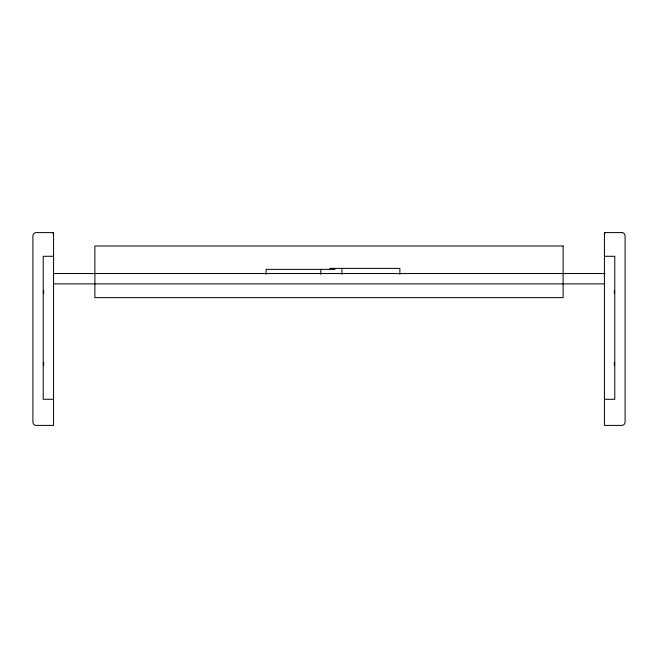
<?xml version="1.0" encoding="UTF-8"?>
<svg xmlns="http://www.w3.org/2000/svg" width="658" height="658" viewBox="0 0 658 658"><rect width="100%" height="100%" fill="white"/><g stroke="black" fill="none" stroke-linecap="round" stroke-linejoin="round"><path stroke-width="0.99" d="M53.561 256.283L43.231 256.283L43.231 399.291L53.561 399.291M604.439 256.283L614.769 256.283L614.769 399.291L604.439 399.291M329.691 268.382L399.867 268.382L399.867 274.287M335.029 269.361L266.103 269.361L266.103 274.287M53.561 273.547L605.064 273.547M53.561 283.878L604.439 283.878M43.231 290.754L43.88 290.754M614.12 290.754L614.769 290.754M43.231 292.744L43.979 292.744M614.021 292.744L614.769 292.744M43.231 362.829L43.979 362.829M614.021 362.829L614.769 362.829M43.231 364.828L43.88 364.828M614.12 364.828L614.769 364.828M341.905 268.382L341.905 274.287M320.742 269.361L320.742 274.287M604.439 234.61A2.015 2.015 0 0 1 605.031 233.187M52.969 233.187A2.015 2.015 0 0 1 53.561 234.61M53.561 232.595L36.206 232.595A3.306 3.306 0 0 0 32.9 235.901L32.9 422.099A3.306 3.306 0 0 0 36.206 425.405L53.561 425.405L53.561 232.595M621.794 232.595L604.439 232.595L604.439 425.405L621.794 425.405A3.306 3.306 0 0 0 625.1 422.099L625.1 235.901A3.306 3.306 0 0 0 621.794 232.595M563.125 246.002L94.875 246.002L94.875 297.646L563.125 297.646L563.125 246.002"/></g></svg>
